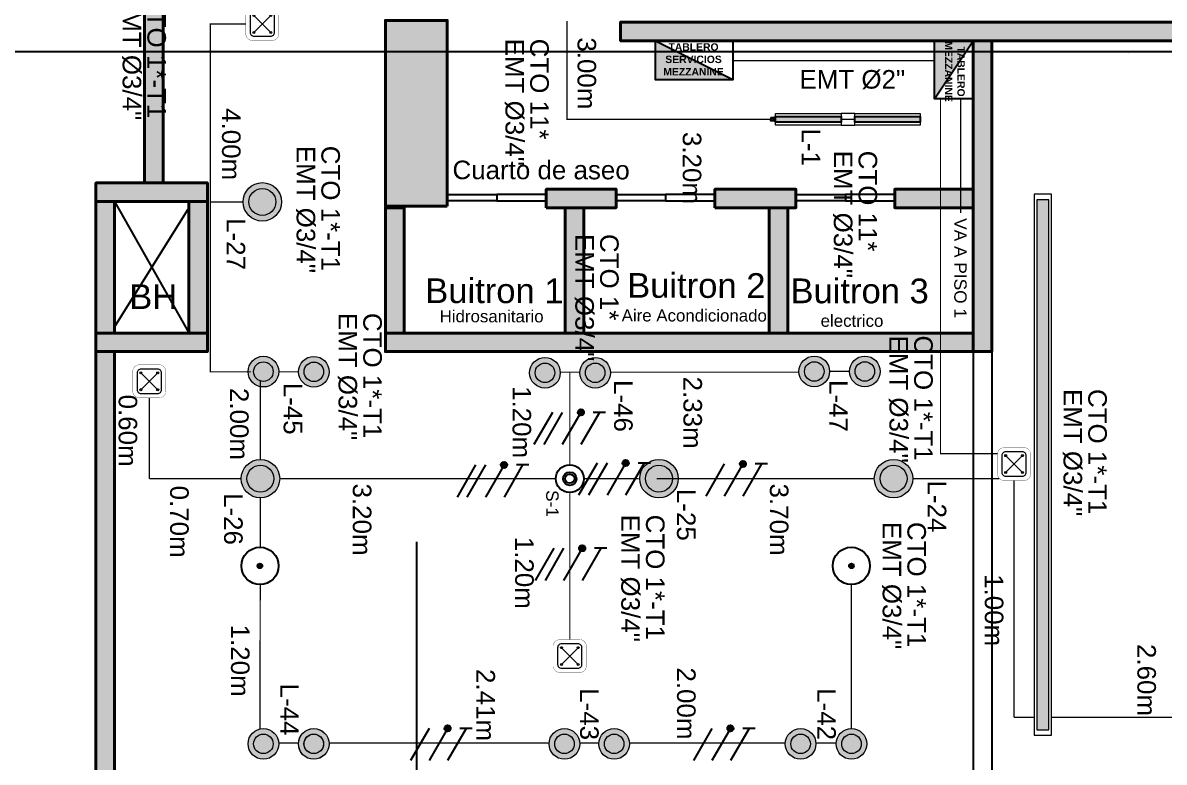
# Model space of a CAD drawing. Header units: millimetres. Extents: x -363 to 427, y -108 to 824.
# Drawn here: x 315.5 to 324.72, y -85.19 to -79.22 of the extents above; entities that cross this region are included whole.
import ezdxf
from ezdxf.lldxf.tags import DXFTag

# ---------------------------------------------------------------- set-up
doc = ezdxf.new("R2010")
doc.units = ezdxf.units.MM
for name, pattern in [('Center', [50.8, 31.75, -6.35, 6.35, -6.35]), ('DASHED2', [9.525, 6.35, -3.175]), ('HIDDEN', [9.525, 6.35, -3.175]), ('LÍNEAS_OCULTASX2', [0.75, 0.5, -0.25])]:
    doc.linetypes.add(name, pattern=pattern)
for name, color, linetype in [('-ALAMBRADO', 7, 'Continuous'), ('AMOBLAMIENTO', 8, 'Continuous'), ('ASCENSOR', 8, 'Continuous'), ('CAJA DE PASO', 86, 'Continuous'), ('EJE-ESTRUCTURA', 8, 'Center'), ('GG_LUMINARIA LED HERMETICA', 1, 'Continuous'), ('GG_MEZANINE', 8, 'Continuous'), ('LUMINARIA EMERGENCIA DE EMPOTRAR', 1, 'Continuous'), ('MUEBLE', 8, 'Continuous'), ('PROYECCION', 8, 'DASHED2'), ('SENSOR MOVIMIENTO', 3, 'Continuous'), ('TB', 7, 'Continuous')]:
    doc.layers.add(name, color=color, linetype=linetype)
for name, color, linetype, lineweight in [('-CN-GYD-INTERRUPTORES DE PARED', 3, 'Continuous', 20), ('-CN-GYD-LUMINARIA CINTA LED', 4, 'Continuous', 18), ('-CN-GYD-TUBERÍA ILUMINACION', 5, 'Continuous', 18), ('-CN-GYD-TUBERÍA TOMACORRIENTE', 5, 'Continuous', 5), ('-CN-GYD-TUBERÍA TOMACORRIENTE PVC', 86, 'Continuous', 18), ('01-TUBERIA EMT- TOMA COTTIENTE', 5, 'Continuous', 9), ('_TEXTO', 7, 'Continuous', 9), ('Estructura', 250, 'Continuous', 40), ('LUMINARIA LED CIRCULAR', 250, 'Continuous', 20), ('TEXTOS', 251, 'Continuous', 20), ('Textos 1', 7, 'Continuous', 25)]:
    doc.layers.add(name, color=color, linetype=linetype, lineweight=lineweight)
doc.layers.add('A-HATCH CONCRETO', color=7, linetype='Continuous', true_color=0xcfcfcf)
doc.layers.add('HACHTCOLUMNA', color=7, linetype='Continuous', true_color=0x5c5c5c)
doc.layers.add('Muro', color=250, linetype='Continuous', lineweight=40, true_color=0x333333)
doc.styles.get("Standard").update_dxf_attribs({"font": 'arial.ttf'})
tags = doc.linetypes.add('EMT_LINE', pattern='A,0.5,-0.2,["EMT",Standard,S=0.1,R=0,X=-0.1,Y=-0.05],-0.25', length=0.95).pattern_tags.tags
tags[6] = DXFTag(74, 10)
pattern_1 = [(270, (73.633, -1.35), (10.40324, -6.00631), [1.50158, -10.51105]), (360, (73.6335, -2.101), (10.40324, 6.00631), [0.75079, -20.05569]), (360, (73.6335, -2.289), (10.40324, 6.00631), [0.60063, -20.20584]), (360, (73.6335, -1.9134), (10.40324, 6.00631), [0.60063, -20.20584]), (330, (73.633, -2.477), (10.40324, 6.00631), [0.4805, -11.53212]), (30, (73.633, -1.726), (4e-09, 12.01262), [0.4805, -11.53212])]

# ---------------------------------------------------------------- blocks, each defined once
blk = doc.blocks.new('TB')
at = {"layer": 'TB'}
h = blk.add_hatch(color=256, dxfattribs=at)
h.dxf.hatch_style = 1
h.paths.add_polyline_path([(0.1564, 0), (-0.1564, 0.1562), (-0.1564, 0)])
blk.add_lwpolyline([(-0.1564, 0.1562), (0.1564, 0.1562), (0.1564, 0), (-0.1564, 0)], close=True, dxfattribs=at)
blk.add_lwpolyline([(0.1564, 0), (-0.1564, 0.1562)], dxfattribs=at)
blk = doc.blocks.new('Caja de paso')
at = {"layer": '-CN-GYD-TUBERÍA TOMACORRIENTE PVC', "const_width": 0.00173}
blk.add_lwpolyline([(-0.1111, 0.0667), (-0.1111, -0.0667, 0.414214), (-0.0667, -0.1111), (0.0667, -0.1111, 0.414214), (0.1111, -0.0667), (0.1111, 0.0667, 0.414214), (0.0667, 0.1111), (-0.0667, 0.1111, 0.414214)], format="xyb", close=True, dxfattribs=at)
at = {"layer": '-CN-GYD-TUBERÍA TOMACORRIENTE PVC'}
blk.add_lwpolyline([(-0.0566, -0.0819), (0.0566, -0.0819, 0.414214), (0.0819, -0.0566), (0.0819, 0.0566, 0.414214), (0.0566, 0.0819), (-0.0566, 0.0819, 0.414214), (-0.0819, 0.0566), (-0.0819, -0.0566, 0.414214)], format="xyb", close=True, dxfattribs=at)
at = {"layer": '-CN-GYD-TUBERÍA TOMACORRIENTE PVC', "linetype": 'LÍNEAS_OCULTASX2'}
for points in [[(-0.0566, 0.0566), (0.0566, -0.0566)], [(0.0566, 0.0566), (-0.0566, -0.0566)]]:
    blk.add_lwpolyline(points, dxfattribs=at)
at = {"layer": '-CN-GYD-TUBERÍA TOMACORRIENTE PVC'}
for centre in [(-0.0566, 0.0566), (0.0566, 0.0566), (-0.0566, -0.0566), (0.0566, -0.0566)]:
    blk.add_circle(centre, 0.00665, dxfattribs=at)
blk = doc.blocks.new('Sensor 360º_')
at = {"layer": 'SENSOR MOVIMIENTO'}
for radius in [0.1126, 0.054, 0.0375]:
    blk.add_circle((0, 0), radius, dxfattribs=at)
blk = doc.blocks.new('OJO DE BUEY 12W')
at = {"layer": '-CN-GYD-TUBERÍA ILUMINACION', "linetype": 'EMT_LINE', "lineweight": 5, "ltscale": 10}
h = blk.add_hatch(color=256, dxfattribs=at)
h.dxf.hatch_style = 1
h.set_gradient(color1=(147, 149, 152), color2=(248, 246, 176), name='SPHERICAL')
edge = h.paths.add_edge_path()
edge.add_arc((0, 0), 72.7, 0, 360)
at = {"transparency": 33554687}
h = blk.add_hatch(color=256, dxfattribs=at)
h.dxf.hatch_style = 1
h.paths.add_polyline_path([(-103.7, 0, 1), (103.7, 0, 1)])
h.paths.add_polyline_path([(72.7, 0, -1), (-72.7, 0, -1)], flags=16)
at = {"layer": '-CN-GYD-TUBERÍA ILUMINACION', "linetype": 'Continuous', "lineweight": 5, "ltscale": 10}
for radius in [103.7, 72.7]:
    blk.add_circle((0, 0), radius, dxfattribs=at)
blk = doc.blocks.new('Luminaria Lineal lumen')
at = {"layer": '-CN-GYD-INTERRUPTORES DE PARED'}
h = blk.add_hatch(dxfattribs=at)
h.set_pattern_fill('SWAMP', color=252, scale=0.5, angle=90)
h.set_pattern_definition([(90, (-99.318, -5.545), (-10.99852, 6.35), [1.5875, -11.1125]), (180, (-99.3185, -4.7517), (-10.99852, -6.35), [0.79375, -21.2033]), (180, (-99.3185, -4.553), (-10.99852, -6.35), [0.635, -21.36205]), (180, (-99.3185, -4.95), (-10.99852, -6.35), [0.635, -21.36205]), (150, (-99.318, -4.355), (-10.99852, -6.35), [0.508, -12.192]), (210, (-99.318, -5.149), (-5e-09, -12.7), [0.508, -12.192])])
h.paths.add_polyline_path([(-560, 25), (-560, -25), (560, -25), (560, 25)])
at = {"layer": '-CN-GYD-INTERRUPTORES DE PARED', "color": 4}
for points in [[(-571.9, -37), (-571.9, 37), (571.9, 37), (571.9, -37)], [(-560, -25), (-560, 25), (560, 25), (560, -25)]]:
    blk.add_lwpolyline(points, close=True, dxfattribs=at)
blk = doc.blocks.new('GG_HERMETICA')
h = blk.add_hatch()
h.set_pattern_fill('SWAMP', color=252, scale=0.472938, angle=270)
h.set_pattern_definition(pattern_1)
h.paths.add_polyline_path([(-20, -30.3), (-20, 17.1), (-550, 17.1), (-550, -30.3)])
h = blk.add_hatch()
h.set_pattern_fill('SWAMP', color=252, scale=0.472938, angle=270)
h.set_pattern_definition(pattern_1)
h.paths.add_polyline_path([(619.6, -30.3), (619.6, 17.1), (89.7, 17.1), (89.7, -30.3)])
at = {"layer": '-CN-GYD-INTERRUPTORES DE PARED', "color": 1, "extrusion": (0, 0, -1)}
for p, q in [((-550, -52.7), (-550, 40)), ((-550, 40), (-524.5, 40)), ((-524.5, 40), (-20, 40)), ((89.7, 40), (619.6, 40)), ((619.6, 40), (619.6, -52.7)), ((-20, -52.7), (-550, -52.7)), ((594, -52.7), (89.7, -52.7)), ((619.6, -52.7), (594, -52.7))]:
    blk.add_line(p, q, dxfattribs=at)
at = {"layer": '-CN-GYD-INTERRUPTORES DE PARED', "color": 1}
for p, q in [((89.7, 40), (-20, 40)), ((-20, 40), (-20, -52.7)), ((89.7, -52.7), (89.7, 40)), ((621.9, 6.4), (619.6, 6.4)), ((619.6, 6.4), (619.6, -6.3)), ((621.8, 8.3), (622.2, 9.7)), ((621.8, 6.7), (621.8, 8.3)), ((622.4, 5.3), (621.8, 6.7)), ((621.9, -6.3), (621.9, 6.4)), ((622.2, 9.7), (623.1, 11)), ((622.3, -3.3), (622.9, 0.7)), ((623.4, 4.2), (622.4, 5.3)), ((622.9, 0.7), (623.1, 1.3)), ((623.1, 11), (623.4, 11.1)), ((623.1, 1.3), (623.4, 4.2)), ((623.4, 11.1), (629.9, 11.1)), ((629.9, 11.1), (629.9, 5.9)), ((629.9, 5.9), (631, 5.9)), ((631, 5.9), (631, 9.4)), ((631, 9.4), (638.9, 9.4)), ((638.9, 9.4), (638.9, 6.2)), ((638.9, 6.2), (640, 6.2)), ((640, 9.6), (650.2, 9.6)), ((640, 6.2), (640, 9.6)), ((650.2, 9.6), (651.9, 7.7)), ((651.9, 7.7), (656.2, 7.7)), ((656.2, 7.7), (658.2, 7.7)), ((658.2, 7.7), (660.5, 4.5)), ((660.5, 4.5), (660.5, -6.3)), ((-20, -6.3), (89.7, -6.3)), ((619.6, -19.1), (619.6, -6.3)), ((621.9, -19.1), (619.6, -19.1)), ((622.4, -18), (621.8, -19.4)), ((621.8, -19.4), (621.8, -21)), ((621.8, -21), (622.2, -22.4)), ((621.9, -6.3), (622.3, -3.3)), ((621.9, -6.3), (622.3, -9.4)), ((621.9, -6.3), (621.9, -19.1)), ((622.2, -22.4), (623.1, -23.6)), ((622.3, -9.4), (622.9, -13.3)), ((623.4, -16.9), (622.4, -18)), ((622.9, -13.3), (623.1, -14)), ((623.1, -14), (623.4, -16.9)), ((623.1, -23.6), (623.4, -23.8)), ((623.4, -23.8), (629.9, -23.8)), ((629.9, -23.8), (629.9, -18.5)), ((629.9, -18.5), (631, -18.5)), ((631, -18.5), (631, -22.1)), ((631, -22.1), (638.9, -22.1)), ((638.9, -22.1), (638.9, -18.8)), ((638.9, -18.8), (640, -18.8)), ((640, -18.8), (640, -22.3)), ((640, -22.3), (650.2, -22.3)), ((650.2, -22.3), (651.9, -20.3)), ((651.9, -20.3), (656.2, -20.3)), ((656.2, -20.3), (658.2, -20.3)), ((658.2, -20.3), (660.5, -17.2)), ((660.5, -17.2), (660.5, -6.3))]:
    blk.add_line(p, q, dxfattribs=at)
for points in [[(623.1, 1.3), (629.9, 1.3)], [(623.4, 4.2), (629.9, 4.2)], [(628.7, 11.1), (628.7, 4.2), (628.7, 1.3), (628.7, -6.3)], [(629.9, 5.9), (629.9, -6.3)], [(631, 5.9), (631, -6.3)], [(638.9, 2), (631, 2)], [(638.9, 6.2), (638.9, -6.3)], [(640, 6.2), (640, -6.3)], [(640, 0.9), (650.2, 0.9), (650.2, 2.7), (640, 2.7)], [(650.2, 2.7), (651.9, 4.5)], [(650.2, 0.9), (651.9, -2.6)], [(651.9, 7.7), (651.9, -6.3)], [(-20, -52.7), (89.7, -52.7)], [(623.1, -14), (629.9, -14)], [(623.4, -16.9), (629.9, -16.9)], [(628.7, -23.8), (628.7, -16.9), (628.7, -14), (628.7, -6.3)], [(629.9, -18.5), (629.9, -6.3)], [(631, -18.5), (631, -6.3)], [(638.9, -14.7), (631, -14.7)], [(638.9, -18.8), (638.9, -6.3)], [(640, -18.8), (640, -6.3)], [(640, -13.5), (650.2, -13.5), (650.2, -15.4), (640, -15.4)], [(650.2, -13.5), (651.9, -10.1)], [(650.2, -15.4), (651.9, -17.2)], [(651.9, -20.3), (651.9, -6.3)]]:
    blk.add_lwpolyline(points, dxfattribs=at)
at = {"color": 1}
for points in [[(-20, 17.1), (-20, -30.3), (-550, -30.3), (-550, 17.1)], [(619.6, 17.1), (619.6, -30.3), (89.7, -30.3), (89.7, 17.1)]]:
    blk.add_lwpolyline(points, close=True, dxfattribs=at)
blk = doc.blocks.new('estructura etapa 3')
at = {"layer": 'HACHTCOLUMNA', "transparency": 33554687}
h = blk.add_hatch(color=256, dxfattribs=at)
h.paths.add_polyline_path([(-891.6505, -6658.124), (-891.6505, -6657.624), (-892.3496, -6657.624), (-892.3496, -6658.124)])
h.paths.add_polyline_path([(-849.3536, -6658.124), (-849.3536, -6657.624), (-850.0545, -6657.6241), (-850.0545, -6658.1241)])
h.paths.add_polyline_path([(-856.1536, -6658.124), (-856.1536, -6657.624), (-856.6536, -6657.6241), (-856.6536, -6658.1241)])
h.paths.add_polyline_path([(-876.4496, -6659.124), (-876.9496, -6659.124), (-876.9496, -6657.624), (-876.4496, -6657.624)])
h.paths.add_polyline_path([(-883.9496, -6659.124), (-884.4496, -6659.124), (-884.4496, -6657.624), (-883.9496, -6657.624)])
h.paths.add_polyline_path([(-860.452, -6659.124), (-860.952, -6659.124), (-860.952, -6657.624), (-860.452, -6657.624)])
h.paths.add_polyline_path([(-867.9496, -6659.124), (-868.4496, -6659.124), (-868.4496, -6657.624), (-867.9496, -6657.624)])
h.paths.add_polyline_path([(-891.8501, -6668.1988), (-891.851, -6667.5988), (-892.3501, -6667.5988), (-892.3492, -6668.1988)])
h.paths.add_polyline_path([(-849.3536, -6668.1988), (-849.3536, -6667.5988), (-849.8536, -6667.5988), (-849.8536, -6668.1988)])
h.paths.add_polyline_path([(-856.1545, -6668.1488), (-856.1545, -6667.6488), (-856.6545, -6667.6491), (-856.6545, -6668.1491)])
h.paths.add_polyline_path([(-859.952, -6667.6488), (-859.952, -6668.1488), (-861.452, -6668.1488), (-861.452, -6667.6488)])
h.paths.add_polyline_path([(-875.9496, -6667.6488), (-875.9496, -6668.1488), (-877.4496, -6668.1488), (-877.4496, -6667.6488)])
h.paths.add_polyline_path([(-868.9496, -6667.6488), (-868.9496, -6668.1488), (-867.4496, -6668.1488), (-867.4496, -6667.6488)])
h.paths.add_polyline_path([(-884.9496, -6667.6488), (-884.9496, -6668.1488), (-883.4496, -6668.1488), (-883.4496, -6667.6488)])
h.paths.add_polyline_path([(-891.8501, -6676.1987), (-891.8501, -6675.5987), (-892.3492, -6675.5988), (-892.3492, -6676.1988)])
h.paths.add_polyline_path([(-849.3536, -6676.1988), (-849.3536, -6675.5988), (-849.8536, -6675.5988), (-849.8536, -6676.1988)])
h.paths.add_polyline_path([(-856.1545, -6676.1488), (-856.1545, -6675.6488), (-856.6545, -6675.6488), (-856.6545, -6676.1488)])
h.paths.add_polyline_path([(-859.952, -6675.6488), (-859.952, -6676.1488), (-861.452, -6676.1488), (-861.452, -6675.6488)])
h.paths.add_polyline_path([(-875.9496, -6675.6488), (-875.9496, -6676.1488), (-877.4496, -6676.1488), (-877.4496, -6675.6488)])
h.paths.add_polyline_path([(-868.9496, -6675.6488), (-868.9496, -6676.1488), (-867.4496, -6676.1488), (-867.4496, -6675.6488)])
h.paths.add_polyline_path([(-884.9496, -6675.6488), (-884.9496, -6676.1488), (-883.4496, -6676.1488), (-883.4496, -6675.6488)])
h.paths.add_polyline_path([(-891.8471, -6686.2988), (-891.8505, -6685.6988), (-892.3496, -6685.6988), (-892.3462, -6686.2988)])
h.paths.add_polyline_path([(-849.3545, -6686.2987), (-849.3536, -6685.6987), (-849.8536, -6685.6987), (-849.8545, -6686.2987)])
h.paths.add_polyline_path([(-856.1545, -6686.2488), (-856.1545, -6685.7488), (-856.6545, -6685.7488), (-856.6545, -6686.2488)])
h.paths.add_polyline_path([(-859.952, -6685.7488), (-859.952, -6686.2488), (-861.452, -6686.2488), (-861.452, -6685.7488)])
h.paths.add_polyline_path([(-875.9496, -6685.7488), (-875.9496, -6686.2488), (-877.4496, -6686.2488), (-877.4496, -6685.7488)])
h.paths.add_polyline_path([(-868.9496, -6685.7488), (-868.9496, -6686.2488), (-867.4496, -6686.2488), (-867.4496, -6685.7488)])
h.paths.add_polyline_path([(-884.9496, -6685.7488), (-884.9496, -6686.2488), (-883.4496, -6686.2488), (-883.4496, -6685.7488)])
h.paths.add_polyline_path([(-849.3532, -6694.2944), (-849.3536, -6693.6989), (-849.8545, -6693.6987), (-849.8541, -6694.2943)])
h.paths.add_polyline_path([(-856.0536, -6694.2488), (-856.0536, -6693.7488), (-856.6536, -6693.7488), (-856.6536, -6694.2488)])
h.paths.add_polyline_path([(-891.6505, -6694.2488), (-891.6505, -6693.7488), (-892.3496, -6693.7488), (-892.3496, -6694.2488)])
h.paths.add_polyline_path([(-859.952, -6693.7488), (-859.952, -6694.2488), (-861.452, -6694.2488), (-861.452, -6693.7488)])
h.paths.add_polyline_path([(-875.9496, -6693.7488), (-875.9496, -6694.2488), (-877.4496, -6694.2488), (-877.4496, -6693.7488)])
h.paths.add_polyline_path([(-868.9496, -6693.7488), (-868.9496, -6694.2488), (-867.4496, -6694.2488), (-867.4496, -6693.7488)])
h.paths.add_polyline_path([(-884.9496, -6693.7488), (-884.9496, -6694.2488), (-883.4496, -6694.2488), (-883.4496, -6693.7488)])
h.paths.add_polyline_path([(-849.3586, -6703.974), (-849.3586, -6703.374), (-849.8586, -6703.374), (-849.8586, -6703.974)])
h.paths.add_polyline_path([(-856.0536, -6703.9238), (-856.0536, -6703.4238), (-856.6536, -6703.4241), (-856.6536, -6703.9241)])
h.paths.add_polyline_path([(-867.9496, -6704.9241), (-867.9496, -6703.4241), (-868.4496, -6703.4241), (-868.4496, -6704.9241)])
h.paths.add_polyline_path([(-891.6505, -6703.9238), (-891.6505, -6703.4238), (-892.3497, -6703.4238), (-892.3497, -6703.9238)])
h.paths.add_polyline_path([(-861.8472, -6703.4238), (-860.3472, -6703.4238), (-860.3472, -6703.9238), (-861.8472, -6703.9238)])
h.paths.add_polyline_path([(-883.9496, -6704.9241), (-883.9496, -6703.4241), (-884.4496, -6703.4241), (-884.4496, -6704.9241)])
h.paths.add_polyline_path([(-876.4496, -6704.9241), (-876.4496, -6703.4241), (-876.9496, -6703.4241), (-876.9496, -6704.9241)])
h.paths.add_polyline_path([(-849.3536, -6711.9488), (-849.3536, -6711.4488), (-850.0536, -6711.4488), (-850.0536, -6711.9488)])
h.paths.add_polyline_path([(-855.9536, -6711.9488), (-855.9536, -6711.4488), (-856.6536, -6711.4488), (-856.6536, -6711.9488)])
h.paths.add_polyline_path([(-891.6496, -6711.9488), (-891.6496, -6711.4488), (-892.3496, -6711.4488), (-892.3496, -6711.9488)])
h.paths.add_polyline_path([(-860.952, -6711.9488), (-860.952, -6709.5488), (-860.452, -6709.5488), (-860.452, -6711.9488)])
h.paths.add_polyline_path([(-868.4496, -6709.5488), (-868.4496, -6711.9488), (-867.9496, -6711.9488), (-867.9496, -6709.5488)])
h.paths.add_polyline_path([(-876.9496, -6709.5488), (-876.9496, -6711.9488), (-876.4496, -6711.9488), (-876.4496, -6709.5488)])
h.paths.add_polyline_path([(-883.9496, -6709.5488), (-883.9496, -6711.9488), (-884.4496, -6711.9488), (-884.4496, -6709.5488)])
at = {"layer": 'EJE-ESTRUCTURA'}
for p, q in [((-868.1996, -6656.837), (-868.1996, -6713.0893)), ((-893.5202, -6703.6738), (-848.8876, -6703.6738))]:
    blk.add_line(p, q, dxfattribs=at)
at = {"layer": 'Estructura'}
blk.add_lwpolyline([(-867.9496, -6704.9241), (-867.9496, -6703.4241), (-868.4496, -6703.4241), (-868.4496, -6704.9241)], close=True, dxfattribs=at)
blk = doc.blocks.new('A$Cc39617f2')
at = {"layer": 'A-HATCH CONCRETO', "linetype": 'Continuous', "ltscale": 0.3, "transparency": 33554687}
h = blk.add_hatch(color=256, dxfattribs=at)
h.dxf.hatch_style = 1
h.paths.add_polyline_path([(199.8707, 9.8387), (199.8708, 13.9887), (199.7206, 13.9887), (199.7206, 9.8387)])
h = blk.add_hatch(color=256, dxfattribs=at)
h.dxf.hatch_style = 1
h.paths.add_polyline_path([(208.2709, 11.1386), (203.5686, 11.1386), (203.5686, 10.9886), (208.2709, 10.9886)])
h = blk.add_hatch(color=256, dxfattribs=at)
h.dxf.hatch_style = 1
h.paths.add_polyline_path([(206.5701, 8.476), (206.5701, 10.9886), (206.42, 10.9886), (206.4201, 8.476)])
h = blk.add_hatch(color=256, dxfattribs=at)
h.dxf.hatch_style = 1
h.paths.add_polyline_path([(200.2289, 9.6887), (200.2289, 9.8387), (199.3275, 9.8393), (199.3275, 9.6893)])
h = blk.add_hatch(color=256, dxfattribs=at)
h.dxf.hatch_style = 1
h.paths.add_polyline_path([(202.9685, 9.6386), (202.9685, 9.7886), (203.5324, 9.789), (203.5324, 9.6389)])
h = blk.add_hatch(color=256, dxfattribs=at)
h.dxf.hatch_style = 1
h.paths.add_polyline_path([(204.3324, 9.6384), (204.3324, 9.7884), (204.9864, 9.7887), (204.9864, 9.6387)])
h = blk.add_hatch(color=256, dxfattribs=at)
h.dxf.hatch_style = 1
h.paths.add_polyline_path([(206.42, 9.6381), (206.42, 9.7882), (205.7864, 9.7887), (205.7864, 9.6387)])
h = blk.add_hatch(color=256, dxfattribs=at)
h.dxf.hatch_style = 1
h.paths.add_polyline_path([(199.3276, 8.6253), (199.3276, 9.6893), (199.4777, 9.6893), (199.4777, 8.6253)])
h = blk.add_hatch(color=256, dxfattribs=at)
h.dxf.hatch_style = 1
h.paths.add_polyline_path([(200.2289, 8.6257), (200.0788, 8.6257), (200.0791, 9.6887), (200.2291, 9.6887)])
h = blk.add_hatch(color=256, dxfattribs=at)
h.dxf.hatch_style = 1
h.paths.add_polyline_path([(201.8185, 8.6257), (201.6685, 8.6257), (201.6685, 9.6387), (201.8185, 9.6387)])
h = blk.add_hatch(color=256, dxfattribs=at)
h.dxf.hatch_style = 1
h.paths.add_polyline_path([(203.2718, 9.6387), (203.1217, 9.6387), (203.1218, 8.6257), (203.2718, 8.6257)])
h = blk.add_hatch(color=256, dxfattribs=at)
h.dxf.hatch_style = 1
h.paths.add_polyline_path([(204.9209, 9.6388), (204.7709, 9.6388), (204.7709, 8.6259), (204.921, 8.6259)])
h = blk.add_hatch(color=256, dxfattribs=at)
h.dxf.hatch_style = 1
h.paths.add_polyline_path([(199.3276, 8.6255), (200.2291, 8.6255), (200.2291, 8.4755), (199.3276, 8.4755)])
h = blk.add_hatch(color=256, dxfattribs=at)
h.dxf.hatch_style = 1
h.paths.add_polyline_path([(206.4201, 8.626), (201.6685, 8.626), (201.6685, 8.476), (206.4201, 8.476)])
h = blk.add_hatch(color=256, dxfattribs=at)
h.dxf.hatch_style = 1
h.paths.add_polyline_path([(199.3275, 5.0739), (199.3276, 8.4755), (199.4776, 8.4755), (199.4776, 5.0739)])
at = {"layer": 'AMOBLAMIENTO', "color": 1, "linetype": 'Continuous', "ltscale": 0.3}
blk.add_line((201.6685, 9.1572, 2415.091), (201.6685, 9.1572, 2415.091), dxfattribs=at)
at = {"layer": 'ASCENSOR'}
for p, q in [((206.4201, 8.476), (206.4201, 5.0739)), ((206.5701, 8.476), (206.5701, 5.0739))]:
    blk.add_line(p, q, dxfattribs=at)
at = {"layer": 'MUEBLE', "linetype": 'HIDDEN', "elevation": -2415.091}
for points in [[(202.5685, 9.7453), (202.5685, 9.6946), (202.1685, 9.6946), (202.1685, 9.7453)], [(202.5685, 9.7453), (202.5685, 9.6946), (202.9685, 9.6946), (202.9685, 9.7453)], [(203.9324, 9.7453), (203.9324, 9.6946), (203.5324, 9.6946), (203.5324, 9.7453)], [(203.9324, 9.7453), (203.9324, 9.6946), (204.3324, 9.6946), (204.3324, 9.7453)], [(205.3864, 9.7453), (205.3864, 9.6946), (204.9864, 9.6946), (204.9864, 9.7453)], [(205.3864, 9.7453), (205.3864, 9.6946), (205.7864, 9.6946), (205.7864, 9.7453)]]:
    blk.add_lwpolyline(points, close=True, dxfattribs=at)
at = {"layer": 'Muro'}
for points in [[(199.8707, 9.8387), (199.8708, 13.9887), (199.7206, 13.9887), (199.7206, 9.8387)], [(208.2709, 11.1386), (203.5686, 11.1386), (203.5686, 10.9886), (208.2709, 10.9886)], [(206.5701, 8.476), (206.5701, 10.9886), (206.42, 10.9886), (206.4201, 8.476)], [(200.2289, 9.6887), (200.2289, 9.8387), (199.3275, 9.8393), (199.3275, 9.6893)], [(202.9685, 9.6386), (202.9685, 9.7886), (203.5324, 9.789), (203.5324, 9.6389)], [(199.3276, 8.6255), (200.2291, 8.6255), (200.2291, 8.4755), (199.3276, 8.4755)], [(199.3275, 5.0739), (199.3276, 8.4755), (199.4776, 8.4755), (199.4776, 5.0739)]]:
    blk.add_lwpolyline(points, close=True, dxfattribs=at)
for points, elevation in [([(204.3324, 9.6384), (204.3324, 9.7884), (204.9864, 9.7887), (204.9864, 9.6387)], -2415.091), ([(206.42, 9.6381), (206.42, 9.7882), (205.7864, 9.7887), (205.7864, 9.6387)], -2415.091), ([(199.3276, 8.6253), (199.3276, 9.6893), (199.4777, 9.6893), (199.4777, 8.6253)], 2415.091), ([(200.2289, 8.6257), (200.0788, 8.6257), (200.0791, 9.6887), (200.2291, 9.6887)], 2415.091), ([(201.8185, 8.6257), (201.6685, 8.6257), (201.6685, 9.6387), (201.8185, 9.6387)], 2415.091), ([(203.2718, 9.6387), (203.1217, 9.6387), (203.1218, 8.6257), (203.2718, 8.6257)], 2415.091), ([(204.9209, 9.6388), (204.7709, 9.6388), (204.7709, 8.6259), (204.921, 8.6259)], 1207.5455), ([(206.4201, 8.626), (201.6685, 8.626), (201.6685, 8.476), (206.4201, 8.476)], 2415.091)]:
    blk.add_lwpolyline(points, close=True, dxfattribs=dict(at, elevation=elevation))
at = {"layer": 'PROYECCION'}
for p, q in [((199.4777, 9.6893, 2415.091), (200.0788, 8.6264, 2415.091)), ((200.0783, 9.6386, 4830.182), (199.4777, 8.6765, 4830.182))]:
    blk.add_line(p, q, dxfattribs=at)
at = {"layer": 'Muro'}
blk.add_blockref('estructura etapa 3', (1070.1178, 6714.5764), dxfattribs=at)
at = {"layer": 'TEXTOS'}
blk.add_text('Cuarto de aseo', height=0.15, rotation=359.93314, dxfattribs=at).set_placement((202.2102, 9.8697))
blk = doc.blocks.new('A$Cd32da91f')
at = {"layer": '-CN-GYD-TUBERÍA ILUMINACION', "linetype": 'EMT_LINE', "lineweight": 5, "ltscale": 10}
h = blk.add_hatch(color=256, dxfattribs=at)
h.dxf.hatch_style = 1
h.set_gradient(color1=(248, 215, 49), color2=(248, 215, 49), name='INVSPHERICAL')
h.paths.add_polyline_path([(0.0875, -0.0302), (0.0971, -0.032), (0.1061, -0.0355), (0.1144, -0.0406), (0.1216, -0.0472), (0.1274, -0.0549), (0.1318, -0.0636), (0.1344, -0.073), (0.1353, -0.0827), (0.1344, -0.0923), (0.1318, -0.1017), (0.1274, -0.1104), (0.1216, -0.1181), (0.1144, -0.1247), (0.1061, -0.1298), (0.0971, -0.1333), (0.0875, -0.1351), (0.0778, -0.1351), (0.0682, -0.1333), (0.0592, -0.1298), (0.0509, -0.1247), (0.0437, -0.1181), (0.0379, -0.1104), (0.0336, -0.1017), (0.0309, -0.0923), (0.03, -0.0827), (0.0309, -0.073), (0.0336, -0.0636), (0.0379, -0.0549), (0.0437, -0.0472), (0.0509, -0.0406), (0.0592, -0.0355), (0.0682, -0.032), (0.0778, -0.0302)])
at = {"transparency": 33554687}
h = blk.add_hatch(color=256, dxfattribs=at)
h.dxf.hatch_style = 1
edge = h.paths.add_edge_path()
edge.add_ellipse((0.0827, -0.0827), major_axis=(0.0584, 0.0584), ratio=1, start_angle=0, end_angle=360)
edge = h.paths.add_edge_path(flags=16)
edge.add_ellipse((0.0827, -0.0827), major_axis=(0.0372, 0.0372), ratio=1, start_angle=0, end_angle=360)
h = blk.add_hatch(color=256, dxfattribs=at)
h.dxf.hatch_style = 1
edge = h.paths.add_edge_path()
edge.add_ellipse((0.0827, -0.0827), major_axis=(0.0514, 0.0514), ratio=1, start_angle=0, end_angle=360)
edge.add_ellipse((0.0827, -0.0827), major_axis=(0.0584, 0.0584), ratio=1, start_angle=0, end_angle=360)
edge.add_ellipse((0.0827, -0.0827), major_axis=(0.0514, 0.0514), ratio=1, start_angle=0, end_angle=360)
edge.add_ellipse((0.0827, -0.0827), major_axis=(0.0584, 0.0584), ratio=1, start_angle=0, end_angle=360)
edge.add_ellipse((0.0827, -0.0827), major_axis=(0.0514, 0.0514), ratio=1, start_angle=0, end_angle=360)
edge.add_ellipse((0.0827, -0.0827), major_axis=(0.0584, 0.0584), ratio=1, start_angle=0, end_angle=360)
at = {"layer": '-CN-GYD-TUBERÍA ILUMINACION', "linetype": 'Continuous', "ltscale": 10}
for major_axis in [(0.0584, 0.0584), (0.0372, 0.0372)]:
    blk.add_ellipse((0.0827, -0.0827), major_axis=major_axis, ratio=1, start_param=5.497787, end_param=11.780972, dxfattribs=at)
blk = doc.blocks.new('2x')
at = {"layer": '-ALAMBRADO'}
h = blk.add_hatch(color=256, dxfattribs=at)
edge = h.paths.add_edge_path()
edge.add_arc((0.075, 0.13), 0.025, 0, 360)
for p, q in [((-0.075, 0.13), (-0.2251, -0.13)), ((0.075, 0.13), (-0.075, -0.13)), ((0.2251, 0.13), (0.075, -0.13))]:
    blk.add_line(p, q, dxfattribs=at)
blk.add_lwpolyline([(0.2751, 0.13), (0.1751, 0.13)], dxfattribs=at)
blk.add_circle((0.075, 0.13), 0.025, dxfattribs=at)
blk = doc.blocks.new('*U566')
at = {"layer": '-ALAMBRADO'}
blk.add_blockref('2x', (0, 0), dxfattribs=at)
blk = doc.blocks.new('3x')
at = {"layer": '-ALAMBRADO'}
h = blk.add_hatch(color=256, dxfattribs=at)
edge = h.paths.add_edge_path()
edge.add_arc((0.0777, 0.13), 0.025, 0, 360)
for p, q in [((-0.1524, 0.13), (-0.3025, -0.13)), ((-0.0724, 0.13), (-0.2225, -0.13)), ((0.0777, 0.13), (-0.0724, -0.13)), ((0.2277, 0.13), (0.0777, -0.13))]:
    blk.add_line(p, q, dxfattribs=at)
blk.add_lwpolyline([(0.2777, 0.13), (0.1777, 0.13)], dxfattribs=at)
blk.add_circle((0.0777, 0.13), 0.025, dxfattribs=at)
blk = doc.blocks.new('*U586')
at = {"layer": '-ALAMBRADO'}
blk.add_blockref('3x', (0, 0), dxfattribs=at)
blk = doc.blocks.new('A$C078c93ae')
at = {"layer": 'LUMINARIA EMERGENCIA DE EMPOTRAR', "ltscale": 0.3}
h = blk.add_hatch(dxfattribs=at)
h.set_pattern_fill('ANSI31', color=256, scale=0.001)
h.set_pattern_definition([(45, (-0.005658, 0.0751944), (-0.00224506, 0.00224506), [])])
edge = h.paths.add_edge_path()
edge.add_arc((0.0752, 0.0752), 0.00949, 0, 360)
for radius in [0.0752, 0.00949]:
    blk.add_circle((0.0752, 0.0752, 0), radius, dxfattribs=at)

msp = doc.modelspace()

# ---------------------------------------------------------------- linework, layer by layer
at = {"layer": '-CN-GYD-TUBERÍA TOMACORRIENTE', "linetype": 'EMT_LINE', "ltscale": 10, "const_width": 0.01, "elevation": 0}
for points in [[(317.34, -82.0362), (317.0108, -82.0362), (317.0108, -79.225), (317.2999, -79.225)], [(323.3759, -82.6971), (322.9145, -82.6971), (322.9145, -79.8318)], [(317.7246, -82.0362), (317.5675, -82.0362)], [(322.0203, -82.0334), (322.1774, -82.0334)], [(317.4167, -82.7452), (317.4167, -82.1045)], [(319.8424, -82.0392), (319.9991, -82.0392)], [(319.9178, -82.7875), (319.9178, -82.0392)], [(320.2479, -82.0392), (321.7663, -82.0392)], [(320.0305, -82.9001), (320.4737, -82.9001)], [(320.62, -82.9001), (322.3798, -82.9001)], [(322.6909, -82.9001), (323.3908, -82.9001)], [(323.5096, -82.9152), (323.5096, -84.8291)], [(319.9178, -83.0128), (319.9178, -84.2)], [(323.5096, -84.8291), (323.6715, -84.8291)]]:
    msp.add_lwpolyline(points, dxfattribs=at)
at = {"layer": '-CN-GYD-TUBERÍA TOMACORRIENTE', "linetype": 'EMT_LINE', "ltscale": 10, "const_width": 0.01}
for points in [[(321.5405, -79.996), (319.8953, -79.9957), (319.8953, -79.2008)], [(321.2351, -79.5212), (322.866, -79.5212)], [(323.0785, -79.8296), (323.0785, -80.7533)], [(317.2765, -80.6631), (317.0143, -80.6631)], [(316.518, -82.2463), (316.518, -82.8999)], [(317.2613, -82.8997), (316.518, -82.8997)], [(317.4158, -83.4545), (317.4167, -83.0566)], [(317.4123, -84.9227), (317.4151, -83.7553)], [(322.1942, -84.9194), (322.1942, -83.753)], [(323.8127, -84.8298), (325.0504, -84.8298)], [(317.5659, -85.037), (317.722, -85.037)], [(317.9731, -85.037), (319.7487, -85.037)], [(319.9979, -85.037), (320.154, -85.037)], [(320.4011, -85.037), (321.6559, -85.037)], [(321.9132, -85.037), (322.0693, -85.037)]]:
    msp.add_lwpolyline(points, dxfattribs=at)
at = {"layer": '-CN-GYD-TUBERÍA TOMACORRIENTE', "linetype": 'EMT_LINE', "ltscale": 10}
msp.add_lwpolyline([(317.5717, -82.8999, 0.01, 0.01, 0), (319.1743, -82.8999, 0.01, 0.01, 0), (319.8052, -82.8999, 0, 0, 0)], format="xyseb", dxfattribs=at)
at = {"layer": '01-TUBERIA EMT- TOMA COTTIENTE', "elevation": 0}
msp.add_lwpolyline([(324.4353, -79.46), (324.4353, -79.46)], close=True, dxfattribs=at)

# ---------------------------------------------------------------- block references
at = {"layer": '-CN-GYD-LUMINARIA CINTA LED', "xscale": -0.00382444829051325, "yscale": 0.001912224145256625, "zscale": 0.5420477892066025, "rotation": 270}
msp.add_blockref('Luminaria Lineal lumen', (323.7421, -82.7871), dxfattribs=at)
msp.add_blockref('A$Cc39617f2', (116.7591, -90.349))
at = {"xscale": 1.5, "yscale": 1.5}
for p in [(317.3166, -81.9111), (317.7246, -81.9121, 0), (319.593, -81.9201, 0), (319.9991, -81.9201, 0), (321.7701, -81.9094, 0), (322.1792, -81.9094, 0), (317.3166, -84.9194), (317.7231, -84.9194), (317.724, -84.9194), (319.7504, -84.9194), (320.1524, -84.9194), (321.6597, -84.9194), (322.0712, -84.9194)]:
    msp.add_blockref('A$Cd32da91f', p, dxfattribs=at)
at = {"layer": '_TEXTO', "linetype": 'Continuous', "ltscale": 10}
for name, p, zscale in [('*U586', (319.9295, -82.494, 0), 320), ('*U586', (319.3085, -82.9195, 0), 320), ('*U586', (320.2916, -82.9039, 0), 320), ('*U566', (321.2421, -82.9113, 0), 0.5), ('*U586', (319.94, -83.5922, 0), 320), ('*U566', (318.8545, -85.0481), 0.5), ('*U566', (321.1418, -85.0481), 0.5)]:
    msp.add_blockref(name, p, dxfattribs=dict(at, zscale=zscale))
at = {"layer": 'CAJA DE PASO', "linetype": 'Continuous', "ltscale": 10, "xscale": 1.2, "yscale": 1.2, "zscale": 1.523145158877299}
for p in [(317.4318, -79.225, 0), (316.518, -82.1129), (323.5096, -82.7819, 0), (319.9178, -84.3338, 0)]:
    msp.add_blockref('Caja de paso', p, dxfattribs=at)
at = {"layer": 'GG_LUMINARIA LED HERMETICA', "xscale": 0.001, "yscale": 0.001, "zscale": 0.001, "rotation": 180}
msp.add_blockref('GG_HERMETICA', (322.201, -80.0023), dxfattribs=at)
at = {"layer": 'LUMINARIA EMERGENCIA DE EMPOTRAR', "xscale": 2, "yscale": 2}
for p in [(317.2622, -83.7553, 0), (322.0438, -83.7553, 0)]:
    msp.add_blockref('A$C078c93ae', p, dxfattribs=at)
at = {"layer": 'LUMINARIA LED CIRCULAR', "xscale": 0.0015, "yscale": 0.0015, "zscale": 0.4107371334280547}
for p in [(317.4321, -80.6631), (317.4167, -82.8999), (320.6385, -82.8999), (322.5354, -82.8999)]:
    msp.add_blockref('OJO DE BUEY 12W', p, dxfattribs=at)
at = {"layer": 'SENSOR MOVIMIENTO'}
msp.add_blockref('Sensor 360º_', (319.9178, -82.9001, 0), dxfattribs=at)
at = {"layer": 'TB', "xscale": 2, "yscale": 2, "zscale": 1.5}
msp.add_blockref('TB', (320.9223, -79.6775), dxfattribs=at)
at = {"layer": 'TB', "xscale": 1.5, "yscale": 2, "zscale": 1.5, "rotation": 270}
msp.add_blockref('TB', (322.8667, -79.595), dxfattribs=at)

# ---------------------------------------------------------------- texts
at = {"layer": 'GG_MEZANINE'}
for s, height, p in [('Buitron 1', 0.2, (318.749, -81.4806)), ('Buitron 2', 0.2, (320.3815, -81.438)), ('Buitron 3 ', 0.2, (321.702, -81.4818)), ('BH', 0.2, (316.3558, -81.5286)), ('Hidrosanitario', 0.097519, (318.8654, -81.6357)), ('Aire Acondicionado', 0.097519, (320.3372, -81.6292)), ('electrico', 0.09752, (321.9457, -81.6725))]:
    msp.add_text(s, height=height, rotation=359.93314, dxfattribs=at).set_placement(p)
at = {"layer": 'TEXTOS', "attachment_point": 1, "rotation": 270}
for s, insert, char_height in [('\\A1;\\pxsm0.8;CTO 1*-T1 \\PEMT Ø3/4"       ', (316.6526, -78.9743), 0.15), ('\\A1;\\pxsm0.8;CTO 11* \\PEMT Ø3/4"       ', (319.7477, -79.3439), 0.15), ('\\A1;\\pxsm0.8;3.00m   ', (320.1303, -79.3333), 0.15), ('\\A1;\\pxsm0.8;4.00m   ', (317.2559, -79.9054), 0.15), ('\\A1;\\pxsm0.8;3.20m   ', (320.981, -80.0978), 0.15), ('\\A1;\\pxsm0.8;CTO 1*-T1 \\PEMT Ø3/4"       ', (318.0592, -80.2093), 0.15), ('\\A1;\\pxsm0.8;CTO 11* \\PEMT Ø3/4"       ', (322.4025, -80.2493), 0.15), ('\\A1;\\pxsm0.8;VA A PISO 1       ', (323.1262, -80.7944), 0.1), ('\\A1;\\pxsm0.8;CTO 1* \\PEMT Ø3/4"       ', (320.3127, -80.9224), 0.15), ('\\A1;\\pxsm0.8;CTO 1*-T1 \\PEMT Ø3/4"       ', (318.398, -81.5605), 0.15), ('\\A1;\\pxsm0.8;CTO 1*-T1 \\PEMT Ø3/4"       ', (322.852, -81.7424), 0.15), ('\\A1;\\pxsm0.8;2.33m   ', (320.9864, -82.075), 0.15), ('\\A1;\\pxsm0.8;2.00m   ', (317.321, -82.1666), 0.15), ('\\A1;\\pxsm0.8;1.20m   ', (319.6049, -82.1517), 0.15), ('\\A1;\\pxsm0.8;CTO 1*-T1 \\PEMT Ø3/4"       ', (324.2594, -82.1751), 0.15), ('\\A1;\\pxsm0.8;0.60m   ', (316.4203, -82.2205), 0.15), ('\\A1;\\pxsm0.8;3.20m   ', (318.3136, -82.9392), 0.15), ('\\A1;\\pxsm0.8;3.70m   ', (321.6855, -82.9392), 0.15), ('\\A1;\\pxsm0.8;0.70m   ', (316.8364, -82.9561), 0.15), ('\\A1;\\pxsm0.8;CTO 1*-T1 \\PEMT Ø3/4"       ', (320.6838, -83.1907), 0.15), ('\\A1;\\pxsm0.8;CTO 1*-T1 \\PEMT Ø3/4"       ', (322.7972, -83.2498), 0.15), ('\\A1;\\pxsm0.8;1.20m   ', (319.6258, -83.3697), 0.15), ('\\A1;\\pxsm0.8;1.00m   ', (323.423, -83.6717), 0.15), ('\\A1;\\pxsm0.8;1.20m   ', (317.3286, -84.0796), 0.15), ('\\A1;\\pxsm0.8;2.60m   ', (324.6566, -84.2361), 0.15), ('\\A1;\\pxsm0.8;2.41m   ', (319.3131, -84.4385), 0.15), ('\\A1;\\pxsm0.8;2.00m   ', (320.9348, -84.4255), 0.15)]:
    msp.add_mtext(s, dxfattribs=dict(at, insert=insert, char_height=char_height))
at = {"layer": 'TEXTOS', "insert": (321.7749, -79.5975), "char_height": 0.15, "attachment_point": 1}
msp.add_mtext('\\A1;\\pxsm0.8;EMT Ø2"       ', dxfattribs=at)
at = {"layer": 'TEXTOS', "attachment_point": 1, "rotation": 270}
for s, width, heights, insert, char_height in [('\\pxqc;L-1', 0.192746, [0], (321.9426, -80.1255), 0.15), ('\\pxqc;L-27', 0.192746, [0], (317.2933, -80.9072), 0.15), ('\\pxqc;L-46', 0.192746, [0], (320.426, -82.2161), 0.15), ('\\pxqc;L-47', 0.192746, [0], (322.1656, -82.2161), 0.15), ('\\pxqc;L-45', 0.192746, [0], (317.7543, -82.2382), 0.15), ('\\pxqc;L-24', 0.192746, [0], (322.9615, -83.0282), 0.15), ('\\pxqc;L-26', 0.192746, [0], (317.2727, -83.1295), 0.15), ('\\pxqc;S-1', 0.27392, [0.1004], (319.8267, -82.9639), 0.1), ('\\pxqc;L-25', 0.192746, [0], (320.9344, -83.0962), 0.15), ('\\pxqc;L-44', 0.192746, [0], (317.7269, -84.6696), 0.15), ('\\pxqc;L-43', 0.192746, [0], (320.151, -84.7068), 0.15), ('\\pxqc;L-42', 0.192746, [0], (322.0685, -84.7068), 0.15)]:
    msp.add_mtext_dynamic_manual_height_columns(s, width=width, gutter_width=0.325, heights=heights, dxfattribs=dict(at, insert=insert, char_height=char_height))
at = {"layer": 'Textos 1', "color": 42, "true_color": 0xdd8108, "insert": (320.4979, -79.3811), "char_height": 0.06, "attachment_point": 1}
msp.add_mtext_dynamic_manual_height_columns('\\pxqc;{\\fArial|b1|i0|c0|p34;TABLERO SERVICIOS MEZZANINE}', width=0.840452, gutter_width=0.325, heights=[0], dxfattribs=at)
at = {"layer": 'Textos 1', "color": 42, "true_color": 0xdd8108, "insert": (323.1113, -79.1893), "char_height": 0.06, "attachment_point": 1, "rotation": 270}
msp.add_mtext_dynamic_manual_height_columns('\\pxqc;{\\fArial|b1|i0|c0|p34;TABLERO MEZZANINE}', width=0.840452, gutter_width=0.325, heights=[0], dxfattribs=at)

doc.saveas('drawing.dxf')
